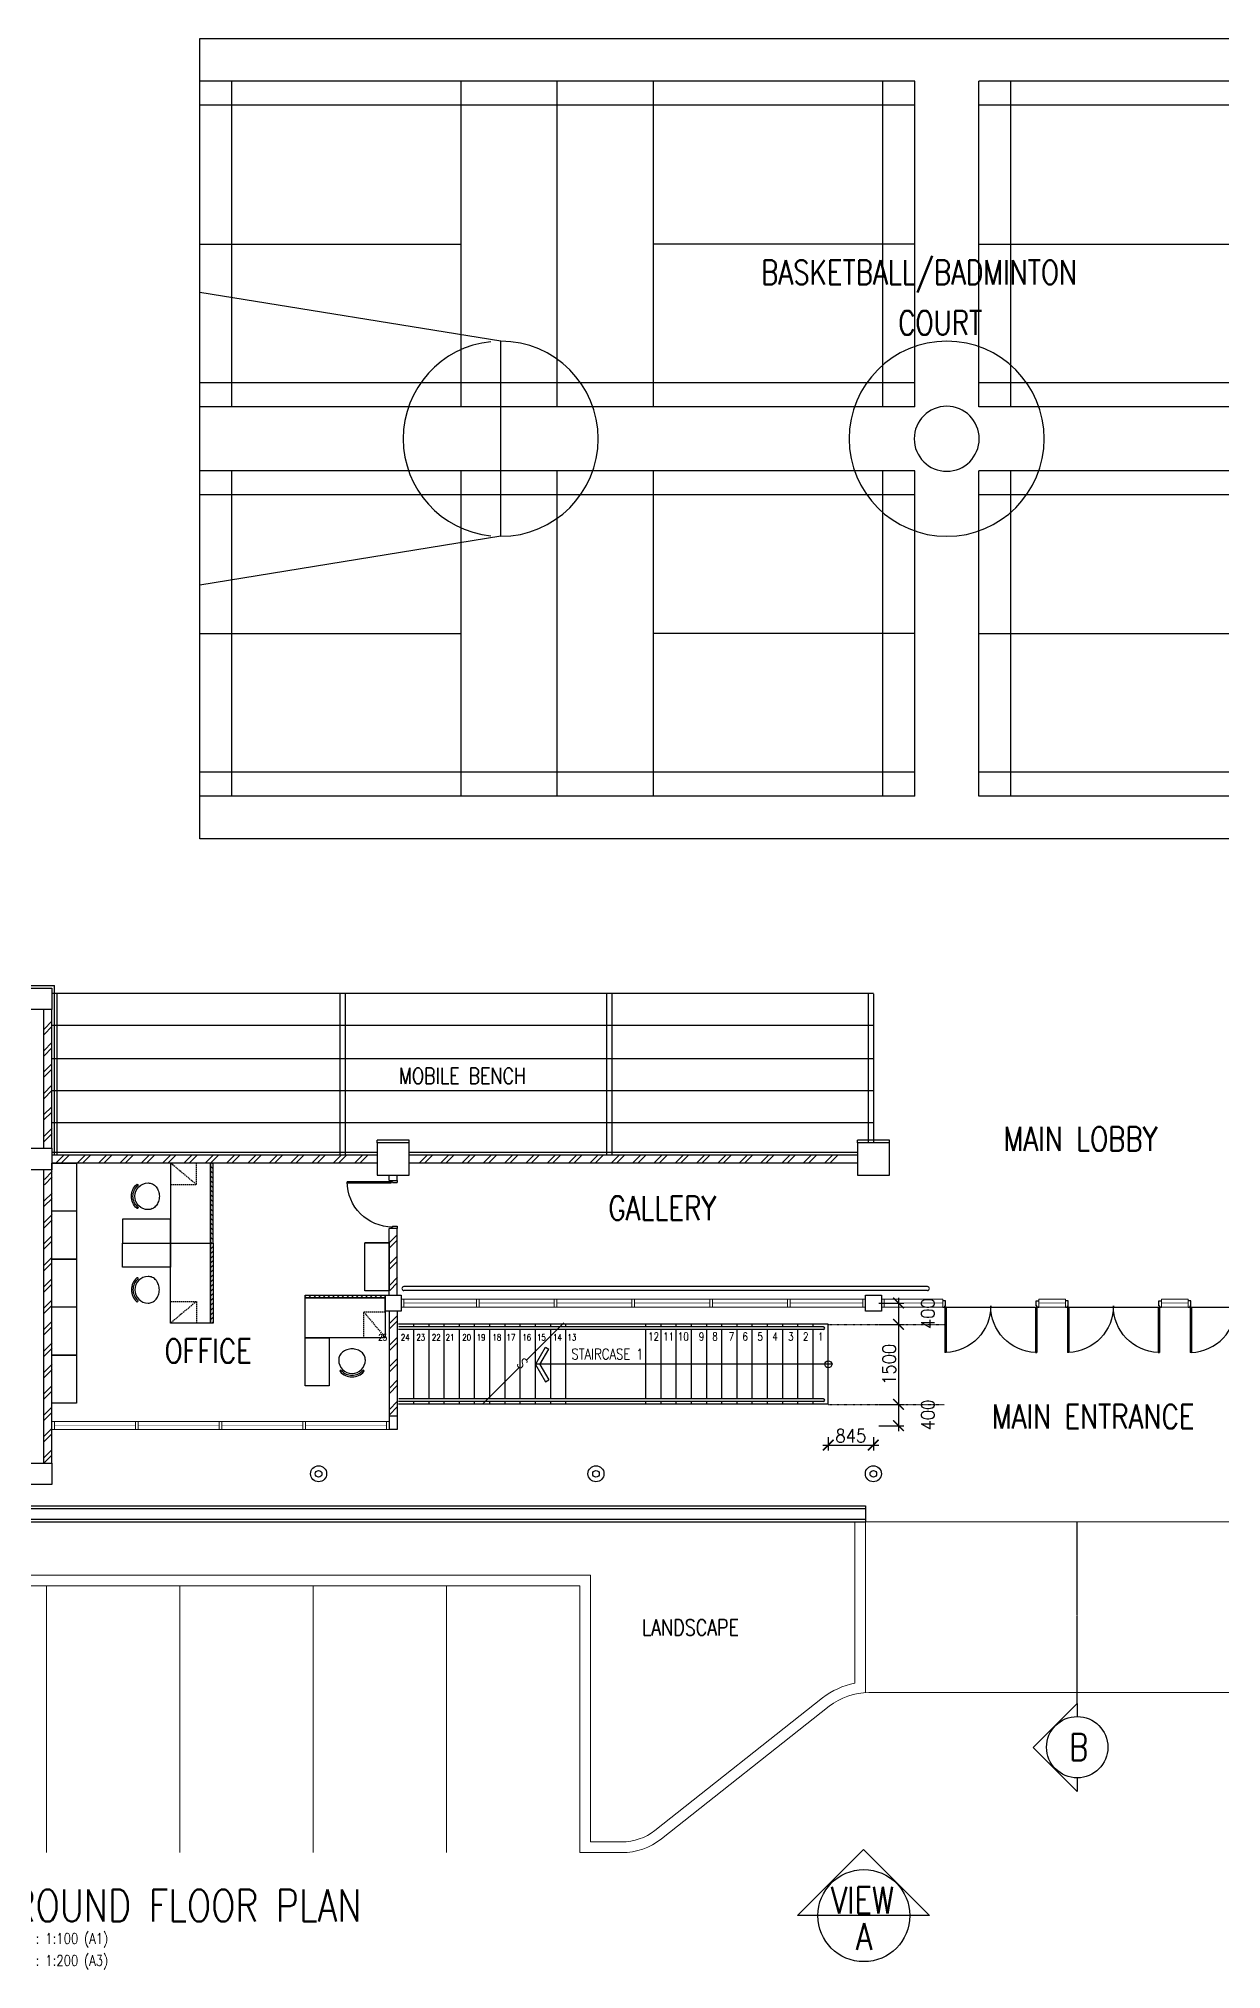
# Model space of a CAD drawing. Header units: inches. Extents: x 3 to 80340, y 5 to 56379.
# Drawn here: x 17885 to 40060, y 5 to 36195 of the extents above; entities that cross this region are included whole.
import ezdxf

# ---------------------------------------------------------------- set-up
doc = ezdxf.new("R2010")
doc.units = ezdxf.units.IN
doc.header["$MEASUREMENT"] = 0
for name, pattern in [('CENTER', [2, 1.25, -0.25, 0.25, -0.25]), ('DASHDOT', [1, 0.5, -0.25, 0, -0.25]), ('HIDDEN', [0.375, 0.25, -0.125])]:
    doc.linetypes.add(name, pattern=pattern)
doc.layers.get('DEFPOINTS').update_dxf_attribs({"color": 8})
doc.layers.add('area', color=8, linetype='Continuous', lineweight=20)
doc.layers.add('glass clad', color=8, linetype='Continuous', lineweight=15)
for name, color, linetype in [('COL', 8, 'Continuous'), ('DR', 8, 'Continuous'), ('FURN', 8, 'Continuous'), ('FURN1', 7, 'Continuous'), ('GAME', 8, 'Continuous'), ('GRID', 8, 'DASHDOT'), ('LINE', 8, 'Continuous'), ('R25', 8, 'Continuous'), ('Railing', 8, 'Continuous'), ('RC', 8, 'Continuous'), ('rwdp', 8, 'Continuous'), ('SEATS', 8, 'HIDDEN'), ('SO', 7, 'Continuous'), ('STAIR', 8, 'Continuous'), ('TEXT', 8, 'Continuous'), ('WALL', 8, 'Continuous'), ('WIN', 8, 'Continuous')]:
    doc.layers.add(name, color=color, linetype=linetype)
doc.styles.add('E', font='ROMANS.SHX', dxfattribs={"width": 0.9})
doc.styles.add('ROMANS', font='swissk.ttf')
doc.dimstyles.new('LEADER', dxfattribs={"dimscale": 100, "dimtxt": 2, "dimasz": 2, "dimexe": 1, "dimexo": 1, "dimgap": 0.5, "dimtad": 0, "dimdec": 0, "dimzin": 0, "dimdsep": 46, "dimtxsty": 'ROMANS', "dimcen": 0, "dimdle": 1, "dimclrd": 1, "dimclre": 255, "dimadec": 0, "dimazin": 0, "dimtfac": 1, "dimtdec": 0, "dimtofl": 0, "dimtmove": 2, "dimatfit": 3, "dimfxl": 0, "dimtolj": 1, "dimtzin": 0, "dimarcsym": 0})

# ---------------------------------------------------------------- blocks, each defined once
blk = doc.blocks.new('BC')
at = {"layer": 'GAME', "color": 124}
for p, q in [((0, -13400), (0, 0)), ((6100, 0), (0, 0)), ((450, -13400), (450, 0)), ((3050, 0), (3050, -4900)), ((5650, -13400), (5650, 0)), ((6100, -13400), (6100, 0)), ((6100, -600), (0, -600)), ((6100, -4900), (0, -4900)), ((6100, -6700), (0, -6700)), ((6100, -8500), (0, -8500)), ((3050, -13400), (3050, -8500)), ((6100, -12800), (0, -12800)), ((6100, -13400), (0, -13400))]:
    blk.add_line(p, q, dxfattribs=at)
blk = doc.blocks.new('DR900')
at = {"layer": 'DR'}
for p, q in [((25, 940), (50, 940)), ((25, 115), (25, 940)), ((50, 115), (50, 940)), ((0, 115), (25, 115)), ((0, 0), (38, 0)), ((50, 115), (25, 115)), ((25, 115), (25, 90)), ((25, 90), (38, 90)), ((38, 90), (38, 0)), ((862, 90), (875, 90)), ((862, 90), (862, 0)), ((862, 0), (900, 0)), ((875, 115), (900, 115)), ((875, 115), (875, 90))]:
    blk.add_line(p, q, dxfattribs=at)
blk.add_arc((25, 90), 850, 0, 90, dxfattribs=at)
blk = doc.blocks.new('D1800')
at = {"layer": 'R25'}
for p, q in [((37, 115), (37, 965)), ((62, 115), (62, 965)), ((1738, 115), (1738, 965)), ((1763, 115), (1763, 965)), ((0, 115), (37, 115)), ((62, 115), (37, 115)), ((37, 115), (37, 90)), ((37, 90), (50, 90)), ((50, 90), (50, 0)), ((1738, 115), (1763, 115)), ((1750, 90), (1750, 0)), ((1763, 90), (1750, 90)), ((1800, 115), (1763, 115)), ((1763, 115), (1763, 90))]:
    blk.add_line(p, q, dxfattribs=at)
for centre, start, end in [((35, 100), 359.3259, 88.2263), ((1765, 100), 91.7737, 180.6741)]:
    blk.add_arc(centre, 865, start, end, dxfattribs=at)
at = {"layer": 'WIN'}
for p, q in [((62, 965), (37, 965)), ((1738, 965), (1763, 965)), ((50, 0), (0, 0)), ((1750, 0), (1800, 0))]:
    blk.add_line(p, q, dxfattribs=at)
blk = doc.blocks.new('_ArchTick')
at = {"color": 0, "linetype": 'ByBlock', "const_width": 0.15}
blk.add_lwpolyline([(-0.5, -0.5), (0.5, 0.5)], dxfattribs=at)
blk = doc.blocks.new('*D138')
at = {"color": 7, "lineweight": -2}
for p, q in [((32590, 9833), (33635, 9833)), ((32690, 9982), (32690, 9733)), ((33535, 9982), (33535, 9733))]:
    blk.add_line(p, q, dxfattribs=at)
at = {"layer": 'DEFPOINTS', "color": 0}
for p in [(32690, 10082), (33535, 10082), (33535, 9833)]:
    blk.add_point(p, dxfattribs=at)
at = {"color": 7, "lineweight": -2, "xscale": 200, "yscale": 200, "zscale": 200, "rotation": 180}
blk.add_blockref('_ArchTick', (32690, 9833), dxfattribs=at)
at = {"color": 7, "lineweight": -2, "xscale": 200, "yscale": 200, "zscale": 200}
blk.add_blockref('_ArchTick', (33535, 9833), dxfattribs=at)
at = {"color": 7, "insert": (33113, 10008), "char_height": 250, "attachment_point": 5, "style": 'E'}
blk.add_mtext('\\A1;845', dxfattribs=at)
blk = doc.blocks.new('*D139')
at = {"color": 7, "lineweight": -2}
for p, q in [((33635, 12495), (34107, 12495)), ((34007, 12595), (34007, 11995)), ((33635, 12095), (34107, 12095))]:
    blk.add_line(p, q, dxfattribs=at)
at = {"layer": 'DEFPOINTS', "color": 0}
for p in [(33535, 12495), (33535, 12095), (34007, 12095)]:
    blk.add_point(p, dxfattribs=at)
at = {"color": 7, "lineweight": -2, "xscale": 200, "yscale": 200, "zscale": 200}
for p, rotation in [((34007, 12495), 90), ((34007, 12095), 270)]:
    blk.add_blockref('_ArchTick', p, dxfattribs=dict(at, rotation=rotation))
at = {"color": 7, "insert": (34557, 12295), "char_height": 250, "attachment_point": 5, "rotation": 90, "style": 'E'}
blk.add_mtext('\\A1;400', dxfattribs=at)
blk = doc.blocks.new('*D140')
at = {"color": 7, "lineweight": -2}
for p, q in [((33635, 12095), (34107, 12095)), ((34007, 12195), (34007, 10495)), ((33635, 10595), (34107, 10595))]:
    blk.add_line(p, q, dxfattribs=at)
at = {"layer": 'DEFPOINTS', "color": 0}
for p in [(33535, 12095), (33535, 10595), (34007, 10595)]:
    blk.add_point(p, dxfattribs=at)
at = {"color": 7, "lineweight": -2, "xscale": 200, "yscale": 200, "zscale": 200}
for p, rotation in [((34007, 12095), 90), ((34007, 10595), 270)]:
    blk.add_blockref('_ArchTick', p, dxfattribs=dict(at, rotation=rotation))
at = {"color": 7, "insert": (33832, 11345), "char_height": 250, "attachment_point": 5, "rotation": 90, "style": 'E'}
blk.add_mtext('\\A1;1500', dxfattribs=at)
blk = doc.blocks.new('*D141')
at = {"color": 7, "lineweight": -2}
for p, q in [((33635, 10595), (34107, 10595)), ((34007, 10695), (34007, 10095)), ((33635, 10195), (34107, 10195))]:
    blk.add_line(p, q, dxfattribs=at)
at = {"layer": 'DEFPOINTS', "color": 0}
for p in [(33535, 10595), (33535, 10195), (34007, 10195)]:
    blk.add_point(p, dxfattribs=at)
at = {"color": 7, "lineweight": -2, "xscale": 200, "yscale": 200, "zscale": 200}
for p, rotation in [((34007, 10595), 90), ((34007, 10195), 270)]:
    blk.add_blockref('_ArchTick', p, dxfattribs=dict(at, rotation=rotation))
at = {"color": 7, "insert": (34557, 10395), "char_height": 250, "attachment_point": 5, "rotation": 90, "style": 'E'}
blk.add_mtext('\\A1;400', dxfattribs=at)
blk = doc.blocks.new('S2')
at = {"layer": 'FURN1'}
for centre, radius, start, end in [((-225, 0), 299, 160.9198, 180), ((-225, 0), 299, 180, 199.0802), ((-269, 15), 252, 140.136, 160.9198), ((-297, 39), 216, 116.3827, 140.136), ((-314, 75), 175, 90, 116.3827), ((-314, 0), 250, 270, 90), ((-110, 212), 15, 48.1599, 228.1599), ((-300, 0), 270, 311.8401, 48.1599), ((-300, 0), 300, 311.8401, 48.1599), ((-269, -15), 252, 199.0802, 219.864), ((-297, -39), 216, 219.864, 243.6173), ((-314, -75), 175, 243.6173, 270), ((-110, -212), 15, 131.8401, 311.8401)]:
    blk.add_arc(centre, radius, start, end, dxfattribs=at)
blk = doc.blocks.new('CHAIR10')
at = {"layer": 'SO'}
blk.add_blockref('S2', (-218, 697), dxfattribs=at)

msp = doc.modelspace()

# ---------------------------------------------------------------- hatches: boundary and pattern name
at = {"layer": 'FURN', "linetype": 'HIDDEN', "ltscale": 100}
h = msp.add_hatch(dxfattribs=at)
h.set_pattern_fill('ANSI31', color=8, scale=500, angle=-90, style=0)
h.set_pattern_definition([(315, (348248.26, 1671971.16), (44.1941738, 44.1941738), [])])
h.paths.add_polyline_path([(21157.9, 15119.6), (21107.9, 15119.6), (21107.9, 13619.6), (21157.9, 13619.6)])
h = msp.add_hatch(dxfattribs=at)
h.set_pattern_fill('ANSI31', color=8, scale=500, angle=-90, style=0)
h.set_pattern_definition([(45, (348248.26, -1644731.917), (44.1941738, -44.1941738), [])])
h.paths.add_polyline_path([(21157.9, 12119.6), (21107.9, 12119.6), (21107.9, 13619.6), (21157.9, 13619.6)])
h = msp.add_hatch(dxfattribs=at)
h.set_pattern_fill('ANSI31', color=8, scale=500, style=0)
h.set_pattern_definition([(135, (1681236.26, 339734.976), (44.1941738, 44.1941738), [])])
h.paths.add_polyline_path([(24384.7, 12644.6), (24384.7, 12594.6), (22884.7, 12594.6), (22884.7, 12644.6)])

# ---------------------------------------------------------------- linework, layer by layer
at = {"color": 8}
for p, q in [((17634.7, 18444.6), (18184.7, 18444.6)), ((18184.7, 15269.6), (18184.7, 18444.6)), ((24234.7, 15319.6), (18134.7, 15319.6)), ((24234.7, 15494.6), (24234.7, 15544.6)), ((24834.7, 15544.6), (24234.7, 15544.6)), ((24834.7, 15494.6), (24834.7, 15544.6)), ((33234.7, 15319.6), (24834.7, 15319.6)), ((33234.7, 15494.6), (33234.7, 15544.6)), ((33834.7, 15544.6), (33234.7, 15544.6)), ((33834.7, 15494.6), (33834.7, 15544.6)), ((27386.3, 11670.4), (27451.3, 11632.9)), ((27386.3, 11016.9), (27451.3, 11054.4))]:
    msp.add_line(p, q, dxfattribs=at)
at = {"layer": 'area', "color": 8}
for p, q in [((33184.7, 8394.6), (33184.7, 5368.6)), ((33384.7, 8394.6), (42684.7, 8394.6)), ((33384.7, 8394.6), (33384.7, 5194.2)), ((7834.7, 7394.6), (28234.7, 7394.6)), ((28234.7, 7394.6), (28234.7, 2394.2)), ((8034.7, 7194.6), (28034.7, 7194.6)), ((18034.7, 7194.6), (18034.7, 2194.2)), ((20534.7, 7194.6), (20534.7, 2194.2)), ((23034.7, 7194.6), (23034.7, 2194.2)), ((25534.7, 7194.6), (25534.7, 2194.2)), ((28034.7, 7194.6), (28034.7, 2194.2)), ((29437.8, 2609.3), (32583.8, 5093.1)), ((33451.3, 5194.2), (42618.2, 5194.2)), ((29561.7, 2452.4), (32707.7, 4936.1)), ((28818.1, 2194.2), (28034.7, 2194.2)), ((28818.1, 2394.2), (28234.7, 2394.2))]:
    msp.add_line(p, q, dxfattribs=at)
for centre, radius, start, end in [((33451.3, 3994.2), 1400, 100.97764, 128.29016), ((33451.3, 3994.2), 1200, 90, 128.29016), ((28818.1, 3394.2), 1000, 270, 308.29016), ((28818.1, 3394.2), 1200, 270, 308.29016)]:
    msp.add_arc(centre, radius, start, end, dxfattribs=at)
at = {"layer": 'COL', "color": 8}
for points in [[(17634.7, 18394.6), (18134.7, 18394.6), (18134.7, 17994.6), (17634.7, 17994.6)], [(17634.7, 15394.6), (18134.7, 15394.6), (18134.7, 14994.6), (17634.7, 14994.6)], [(24234.7, 14894.6), (24834.7, 14894.6), (24834.7, 15494.6), (24234.7, 15494.6)], [(33234.7, 14894.6), (33834.7, 14894.6), (33834.7, 15494.6), (33234.7, 15494.6)], [(24384.7, 12644.6), (24684.7, 12644.6), (24684.7, 12344.6), (24384.7, 12344.6)], [(33384.7, 12644.6), (33684.7, 12644.6), (33684.7, 12344.6), (33384.7, 12344.6)], [(17634.7, 9494.6), (18134.7, 9494.6), (18134.7, 9094.6), (17634.7, 9094.6)]]:
    msp.add_lwpolyline(points, close=True, dxfattribs=at)
msp.add_lwpolyline([(24459.7, 14794.6), (24609.7, 14794.6)], dxfattribs=at)
for centre in [(23134.7, 9294.6), (28334.7, 9294.6), (33534.7, 9294.6)]:
    msp.add_circle(centre, 150, dxfattribs=at)
at = {"layer": 'DR', "color": 8}
for p, q in [((18134.7, 17777.7), (17988.2, 17631.2)), ((18134.7, 17677.7), (17988.2, 17531.2)), ((18134.7, 17377.7), (17988.2, 17231.2)), ((18134.7, 17277.7), (17988.2, 17131.2)), ((18134.7, 16977.7), (17984.7, 16827.7)), ((18134.7, 16877.7), (17984.7, 16727.7)), ((18134.7, 16577.7), (17981.3, 16424.3)), ((18134.7, 16477.7), (17981.3, 16324.3)), ((18131.3, 16174.3), (17984.7, 16027.7)), ((18131.3, 16074.3), (17984.7, 15927.7)), ((18138.2, 15774.3), (17988.2, 15624.3)), ((18138.2, 15674.3), (17988.2, 15524.3)), ((18358.7, 15269.6), (18208.7, 15119.6)), ((18458.7, 15269.6), (18308.7, 15119.6)), ((18758.7, 15269.6), (18608.7, 15119.6)), ((18858.7, 15269.6), (18708.7, 15119.6)), ((19157.9, 15269.6), (19007.9, 15119.6)), ((19257.9, 15269.6), (19107.9, 15119.6)), ((19557.9, 15269.6), (19407.9, 15119.6)), ((19657.9, 15269.6), (19507.9, 15119.6)), ((19957.9, 15269.6), (19807.9, 15119.6)), ((20057.9, 15269.6), (19907.9, 15119.6)), ((20357.9, 15269.6), (20207.9, 15119.6)), ((20457.9, 15269.6), (20307.9, 15119.6)), ((20757.9, 15269.6), (20607.9, 15119.6)), ((20857.9, 15269.6), (20707.9, 15119.6)), ((21157.9, 15269.6), (21007.9, 15119.6)), ((21257.9, 15269.6), (21107.9, 15119.6)), ((21557.1, 15269.6), (21407.1, 15119.6)), ((21657.1, 15269.6), (21507.1, 15119.6)), ((21957.1, 15269.6), (21807.1, 15119.6)), ((22057.1, 15269.6), (21907.1, 15119.6)), ((22357.1, 15269.6), (22207.1, 15119.6)), ((22457.1, 15269.6), (22307.1, 15119.6)), ((22757.1, 15269.6), (22607.1, 15119.6)), ((22857.1, 15269.6), (22707.1, 15119.6)), ((23157.1, 15269.6), (23007.1, 15119.6)), ((23257.1, 15269.6), (23107.1, 15119.6)), ((23557.1, 15269.6), (23407.1, 15119.6)), ((23657.1, 15269.6), (23507.1, 15119.6)), ((23957.1, 15269.6), (23807.1, 15119.6)), ((24057.1, 15269.6), (23907.1, 15119.6)), ((25170.5, 15269.6), (25020.5, 15119.6)), ((25270.5, 15269.6), (25120.5, 15119.6)), ((25570.5, 15269.6), (25420.5, 15119.6)), ((25670.5, 15269.6), (25520.5, 15119.6)), ((25970.5, 15269.6), (25820.5, 15119.6)), ((26070.5, 15269.6), (25920.5, 15119.6)), ((26370.5, 15269.6), (26220.5, 15119.6)), ((26470.5, 15269.6), (26320.5, 15119.6)), ((26770.5, 15269.6), (26620.5, 15119.6)), ((26870.5, 15269.6), (26720.5, 15119.6)), ((27170.5, 15269.6), (27020.5, 15119.6)), ((27270.5, 15269.6), (27120.5, 15119.6)), ((27570.5, 15269.6), (27420.5, 15119.6)), ((27670.5, 15269.6), (27520.5, 15119.6)), ((27969.7, 15269.6), (27819.7, 15119.6)), ((28069.7, 15269.6), (27919.7, 15119.6)), ((28369.7, 15269.6), (28219.7, 15119.6)), ((28469.7, 15269.6), (28319.7, 15119.6)), ((28769.7, 15269.6), (28619.7, 15119.6)), ((28869.7, 15269.6), (28719.7, 15119.6)), ((29169.7, 15269.6), (29019.7, 15119.6)), ((29269.7, 15269.6), (29119.7, 15119.6)), ((29569.7, 15269.6), (29419.7, 15119.6)), ((29669.7, 15269.6), (29519.7, 15119.6)), ((29969.7, 15269.6), (29819.7, 15119.6)), ((30069.7, 15269.6), (29919.7, 15119.6)), ((30368.8, 15269.6), (30218.8, 15119.6)), ((30468.8, 15269.6), (30318.8, 15119.6)), ((30768.8, 15269.6), (30618.8, 15119.6)), ((30868.8, 15269.6), (30718.8, 15119.6)), ((31168.8, 15269.6), (31018.8, 15119.6)), ((31268.8, 15269.6), (31118.8, 15119.6)), ((31568.8, 15269.6), (31418.8, 15119.6)), ((31668.8, 15269.6), (31518.8, 15119.6)), ((31968.8, 15269.6), (31818.8, 15119.6)), ((32068.8, 15269.6), (31918.8, 15119.6)), ((32368.8, 15269.6), (32218.8, 15119.6)), ((32468.8, 15269.6), (32318.8, 15119.6)), ((32768.8, 15269.6), (32618.8, 15119.6)), ((32868.8, 15269.6), (32718.8, 15119.6)), ((18141.6, 14958.3), (17995, 14811.8)), ((18141.6, 14858.3), (17995, 14711.8)), ((18138.2, 14554.9), (17991.6, 14408.3)), ((18138.2, 14154.9), (17988.2, 14004.9)), ((18138.2, 14454.9), (17991.6, 14308.3)), ((18138.2, 14054.9), (17988.2, 13904.9)), ((24609.7, 13773.5), (24459.7, 13623.5)), ((18134.7, 13751.5), (17984.7, 13601.5)), ((18134.7, 13651.5), (17984.7, 13501.5)), ((24609.7, 13673.5), (24459.7, 13523.5)), ((18134.7, 13351.5), (17988.2, 13204.9)), ((18134.7, 13251.5), (17988.2, 13104.9)), ((24609.7, 13373.5), (24463.2, 13227)), ((24609.7, 13273.5), (24463.2, 13127)), ((18134.7, 12951.5), (17984.7, 12801.5)), ((18134.7, 12851.5), (17984.7, 12701.5)), ((24613.2, 12977), (24466.6, 12830.4)), ((24609.7, 12873.5), (24466.6, 12730.4)), ((18134.7, 12551.5), (17981.3, 12398)), ((18134.7, 12451.5), (17981.3, 12298)), ((34834.7, 12419.6), (36634.7, 12419.6)), ((37134.7, 12419.6), (38934.7, 12419.6)), ((39434.7, 12419.6), (41234.7, 12419.6)), ((18131.3, 12148), (17984.7, 12001.5)), ((18131.3, 12048), (17984.7, 11901.5)), ((24609.7, 12255.9), (24463.2, 12109.3)), ((24609.7, 12155.9), (24463.2, 12009.3)), ((18138.2, 11748), (17988.2, 11598)), ((18138.2, 11648), (17988.2, 11498)), ((24609.7, 11849), (24459.7, 11699)), ((24609.7, 11749), (24459.7, 11599)), ((18138.2, 11348), (17984.7, 11194.6)), ((18138.2, 11248), (17984.7, 11094.6)), ((24609.7, 11449), (24463.2, 11302.5)), ((24609.7, 11349), (24463.2, 11202.5)), ((18134.7, 10944.6), (17988.2, 10798)), ((24613.2, 11052.5), (24466.6, 10905.9)), ((24609.7, 10949), (24466.6, 10805.9)), ((18134.7, 10544.6), (17984.7, 10394.6)), ((18134.7, 10844.6), (17988.2, 10698)), ((24609.7, 10649), (24463.2, 10502.5)), ((24609.7, 10549), (24463.2, 10402.5)), ((18134.7, 10144.6), (17981.3, 9991.2)), ((18134.7, 10444.6), (17984.7, 10294.6)), ((18134.7, 10044.6), (17981.3, 9891.2)), ((18134.7, 9744.6), (17981.3, 9591.2)), ((18134.7, 9644.6), (17981.3, 9491.2)), ((16809.7, 8694.6), (33384.7, 8694.6)), ((33384.7, 8694.6), (33384.7, 8394.6)), ((16509.7, 8394.6), (33384.7, 8394.6)), ((16559.7, 8444.6), (33384.7, 8444.6)), ((16759.7, 8644.6), (33384.7, 8644.6))]:
    msp.add_line(p, q, dxfattribs=at)
at = {"layer": 'FURN', "color": 8, "linetype": 'Continuous'}
for p, q in [((18134.7, 14219.6), (18134.7, 15119.6)), ((18134.7, 15119.6), (18594.7, 15119.6)), ((18594.7, 15119.6), (18134.7, 15119.6)), ((18594.7, 15119.6), (18594.7, 14219.6)), ((18134.7, 13319.6), (18134.7, 14219.6)), ((18594.7, 14219.6), (18134.7, 14219.6)), ((18594.7, 14219.6), (18594.7, 13319.6)), ((24459.7, 13623.5), (23999.7, 13623.5)), ((23999.7, 12723.5), (23999.7, 13623.5)), ((23999.7, 13623.5), (24459.7, 13623.5)), ((24459.7, 13623.5), (23999.7, 13623.5)), ((24459.7, 13623.5), (24459.7, 12723.5)), ((18594.7, 13319.6), (18134.7, 13319.6)), ((18134.7, 12419.6), (18134.7, 13319.6)), ((18134.7, 13319.6), (18594.7, 13319.6)), ((18594.7, 13319.6), (18134.7, 13319.6)), ((18594.7, 13319.6), (18594.7, 12419.6)), ((24459.7, 12723.5), (23999.7, 12723.5)), ((18134.7, 11519.6), (18134.7, 12419.6)), ((18594.7, 12419.6), (18134.7, 12419.6)), ((18594.7, 12419.6), (18594.7, 11519.6)), ((18594.7, 11519.6), (18134.7, 11519.6)), ((18134.7, 10619.6), (18134.7, 11519.6)), ((18134.7, 11519.6), (18594.7, 11519.6)), ((18594.7, 11519.6), (18134.7, 11519.6)), ((18594.7, 11519.6), (18594.7, 10619.6)), ((18594.7, 10619.6), (18134.7, 10619.6))]:
    msp.add_line(p, q, dxfattribs=at)
at = {"layer": 'FURN', "color": 8, "linetype": 'HIDDEN', "ltscale": 100}
for p, q in [((20842.9, 14715.6), (20357.9, 15119.6)), ((20842.9, 12523.6), (20357.9, 12119.6)), ((23980.7, 12329.6), (24384.7, 11844.6))]:
    msp.add_line(p, q, dxfattribs=at)
at = {"layer": 'FURN', "color": 8}
for points in [[(20357.9, 15119.6), (20357.9, 13619.6), (21107.9, 13619.6), (21107.9, 15119.6)], [(20357.9, 14069.6), (19457.9, 14069.6), (19457.9, 13619.6), (20357.9, 13619.6)], [(20357.9, 13169.6), (19457.9, 13169.6), (19457.9, 13619.6), (20357.9, 13619.6)], [(20357.9, 12119.6), (20357.9, 13619.6), (21107.9, 13619.6), (21107.9, 12119.6)], [(24384.7, 11844.6), (22884.7, 11844.6), (22884.7, 12594.6), (24384.7, 12594.6)], [(23334.7, 11844.6), (23334.7, 10944.6), (22884.7, 10944.6), (22884.7, 11844.6)]]:
    msp.add_lwpolyline(points, close=True, dxfattribs=at)
at = {"layer": 'FURN', "color": 8, "linetype": 'HIDDEN', "ltscale": 100}
for points in [[(20357.9, 15119.6), (20357.9, 14715.6), (20842.9, 14715.6), (20842.9, 15119.6)], [(20357.9, 12119.6), (20357.9, 12523.6), (20842.9, 12523.6), (20842.9, 12119.6)], [(24384.7, 11844.6), (23980.7, 11844.6), (23980.7, 12329.6), (24384.7, 12329.6)]]:
    msp.add_lwpolyline(points, close=True, dxfattribs=at)
at = {"layer": 'FURN', "color": 8, "linetype": 'Continuous'}
for points in [[(21157.9, 15119.6), (21107.9, 15119.6), (21107.9, 13619.6), (21157.9, 13619.6)], [(21157.9, 12119.6), (21107.9, 12119.6), (21107.9, 13619.6), (21157.9, 13619.6)], [(24384.7, 12644.6), (24384.7, 12594.6), (22884.7, 12594.6), (22884.7, 12644.6)]]:
    msp.add_lwpolyline(points, close=True, dxfattribs=at)
at = {"layer": 'GAME', "color": 8, "linetype": 'Continuous'}
for p, q in [((26548.5, 30523.4), (20909.7, 31437.8)), ((26548.5, 26865.8), (26548.5, 30523.4)), ((26548.5, 26865.8), (20909.7, 25951.4))]:
    msp.add_line(p, q, dxfattribs=at)
msp.add_lwpolyline([(20909.7, 36194.6), (48909.7, 36194.6), (48909.7, 21194.6), (20909.7, 21194.6)], close=True, dxfattribs=at)
for centre, radius, start, end in [((26548.5, 28694.6), 1828.8, 95.7616, 264.2384), ((26548.5, 28694.6), 1828.8, 270, 90), ((34909.7, 28694.6), 1828.8, 90, 270), ((34909.7, 28694.6), 1828.8, 270, 90), ((34909.7, 28694.6), 609.6, 90, 270), ((34909.7, 28694.6), 609.6, 270, 90)]:
    msp.add_arc(centre, radius, start, end, dxfattribs=at)
at = {"layer": 'glass clad', "color": 8}
for p, q in [((33384.7, 12569.6), (24684.7, 12569.6)), ((33384.7, 12419.6), (24684.7, 12419.6)), ((24734.7, 12569.6), (24734.7, 12419.6)), ((26093.1, 12569.6), (26093.1, 12419.6)), ((26143.1, 12569.6), (26143.1, 12419.6)), ((27551.4, 12569.6), (27551.4, 12419.6)), ((27601.4, 12569.6), (27601.4, 12419.6)), ((29009.7, 12569.6), (29009.7, 12419.6)), ((29059.7, 12569.6), (29059.7, 12419.6)), ((30468.1, 12569.6), (30468.1, 12419.6)), ((30518.1, 12569.6), (30518.1, 12419.6)), ((31926.4, 12569.6), (31926.4, 12419.6)), ((31976.4, 12569.6), (31976.4, 12419.6)), ((33334.7, 12419.6), (33334.7, 12569.6)), ((33684.7, 12569.6), (34834.7, 12569.6)), ((33684.7, 12419.6), (34834.7, 12419.6)), ((33734.7, 12569.6), (33734.7, 12419.6)), ((34834.7, 12419.6), (34834.7, 12569.6)), ((36634.7, 12569.6), (36634.7, 12419.6)), ((36634.7, 12569.6), (37134.7, 12569.6)), ((36634.7, 12419.6), (37134.7, 12419.6)), ((37134.7, 12569.6), (37134.7, 12419.6)), ((38934.7, 12569.6), (38934.7, 12419.6)), ((38934.7, 12569.6), (39434.7, 12569.6)), ((38934.7, 12419.6), (39434.7, 12419.6)), ((39434.7, 12569.6), (39434.7, 12419.6)), ((24459.7, 10271.5), (18134.7, 10271.5)), ((18184.7, 10271.5), (18184.7, 10119.3)), ((19703.5, 10269.3), (19703.5, 10119.3)), ((19753.5, 10269.3), (19753.5, 10119.3)), ((21272.2, 10271.5), (21272.2, 10119.3)), ((21322.2, 10269.3), (21322.2, 10119.3)), ((22841, 10271.5), (22841, 10119.3)), ((22891, 10269.3), (22891, 10119.3)), ((24409.7, 10271.5), (24409.7, 10119.3)), ((24459.7, 10121.5), (18134.7, 10121.5))]:
    msp.add_line(p, q, dxfattribs=at)
at = {"layer": 'glass clad', "color": 8, "const_width": 10}
for points in [[(26093.1, 12494.6), (24734.7, 12494.6)], [(27551.4, 12494.6), (26143.1, 12494.6)], [(29009.7, 12494.6), (27601.4, 12494.6)], [(30468.1, 12494.6), (29059.7, 12494.6)], [(31926.4, 12494.6), (30518.1, 12494.6)], [(33334.7, 12494.6), (31976.4, 12494.6)], [(33734.7, 12494.6), (34834.7, 12494.6)], [(36634.7, 12494.6), (37134.7, 12494.6)], [(38934.7, 12494.6), (39434.7, 12494.6)], [(19703.5, 10194.3), (18184.7, 10194.3)], [(19753.5, 10194.3), (21272.2, 10194.3)], [(21322.2, 10194.3), (22841, 10194.3)], [(22891, 10194.3), (24409.7, 10194.3)]]:
    msp.add_lwpolyline(points, dxfattribs=at)
at = {"layer": 'GRID', "color": 8}
for p, q in [((32689.9, 12094.6), (34861.9, 12094.6)), ((32689.9, 10594.6), (34861.9, 10594.6))]:
    msp.add_line(p, q, dxfattribs=at)
at = {"layer": 'LINE', "color": 8, "linetype": 'CENTER'}
msp.add_line((37356.6, 4991.6), (37356.6, 8394.6), dxfattribs=at)
at = {"layer": 'Railing', "color": 8}
for p, q in [((34547.2, 12804.6), (24734.7, 12804.6)), ((34547.2, 12729.6), (24734.7, 12729.6))]:
    msp.add_line(p, q, dxfattribs=at)
for centre, start, end in [((24734.7, 12767.1), 90, 270), ((34547.2, 12767.1), 270, 90)]:
    msp.add_arc(centre, 37.5, start, end, dxfattribs=at)
at = {"layer": 'RC', "color": 8}
for p, q in [((24609.7, 10371.5), (24459.7, 10371.5)), ((24459.7, 10371.5), (24459.7, 10121.5)), ((24609.7, 10371.5), (24609.7, 10121.5)), ((24609.7, 10121.5), (24459.7, 10121.5))]:
    msp.add_line(p, q, dxfattribs=at)
at = {"layer": 'rwdp', "color": 8}
for centre in [(23134.7, 9294.6), (28334.7, 9294.6), (33534.7, 9294.6)]:
    msp.add_circle(centre, 62, dxfattribs=at)
at = {"layer": 'SEATS', "color": 8}
for p, q in [((33534.7, 18294.6), (18134.7, 18294.6)), ((18234.7, 15269.6), (18234.7, 18294.6)), ((23534.7, 18294.6), (23534.7, 15269.6)), ((23634.7, 18294.6), (23634.7, 15269.6)), ((28534.7, 18294.6), (28534.7, 15269.6)), ((28634.7, 18294.6), (28634.7, 15269.6)), ((33434.7, 18294.6), (33434.7, 15494.6)), ((33534.7, 18294.6), (33534.7, 15494.6)), ((33534.7, 17694.6), (18134.7, 17694.6)), ((33534.7, 17069.6), (18134.7, 17069.6)), ((33534.7, 16469.6), (18134.7, 16469.6)), ((33534.7, 15869.6), (18134.7, 15869.6))]:
    msp.add_line(p, q, dxfattribs=at)
at = {"layer": 'STAIR', "color": 8, "linetype": 'HIDDEN'}
for p, q in [((27656.5, 12047.6), (24634.7, 12047.6)), ((27606.5, 11997.6), (24634.7, 11997.6)), ((27706.5, 12097.6), (24634.9, 12097.6)), ((24919.9, 12047.6), (24919.9, 12097.6)), ((24919.9, 10697.6), (24919.9, 11997.6)), ((25204.9, 12047.6), (25204.9, 12097.6)), ((25204.9, 10697.6), (25204.9, 11997.6)), ((25489.9, 12047.6), (25489.9, 12097.6)), ((25489.9, 10697.6), (25489.9, 11997.6)), ((25774.9, 12047.6), (25774.9, 12097.6)), ((25774.9, 10697.6), (25774.9, 11997.6)), ((26059.9, 12047.6), (26059.9, 12097.6)), ((26059.9, 10697.6), (26059.9, 11997.6)), ((26344.9, 12047.6), (26344.9, 12097.6)), ((26344.9, 10697.6), (26344.9, 11997.6)), ((26629.9, 12047.6), (26629.9, 12097.6)), ((26629.9, 11021.1), (26629.9, 11997.6)), ((26914.9, 12047.6), (26914.9, 12097.6)), ((26914.9, 11306.1), (26914.9, 11997.6)), ((27199.9, 12047.6), (27199.9, 12097.6)), ((27199.9, 11591.1), (27199.9, 11997.6)), ((27484.9, 12047.6), (27484.9, 12097.6)), ((27484.9, 11876.1), (27484.9, 11997.6)), ((26306.5, 10697.6), (24634.7, 10697.6)), ((26256.5, 10647.6), (24634.7, 10647.6)), ((26206.5, 10597.6), (24634.9, 10597.6)), ((24919.9, 10597.6), (24919.9, 10647.6)), ((25204.9, 10597.6), (25204.9, 10647.6)), ((25489.9, 10597.6), (25489.9, 10647.6)), ((25774.9, 10597.6), (25774.9, 10647.6)), ((26059.9, 10597.6), (26059.9, 10647.6))]:
    msp.add_line(p, q, dxfattribs=at)
at = {"layer": 'STAIR', "color": 8}
for p, q in [((27732.4, 12123.5), (27033.8, 11424.9)), ((32597.4, 11997.6), (27606.5, 11997.6)), ((32597.4, 12047.6), (27656.5, 12047.6)), ((32689.9, 12097.6), (27706.5, 12097.6)), ((27769.9, 12047.6), (27769.9, 12097.6)), ((27769.9, 10697.6), (27769.9, 11997.6)), ((29269.9, 12047.6), (29269.9, 12097.6)), ((29269.9, 10697.6), (29269.9, 11997.6)), ((29554.9, 12047.6), (29554.9, 12097.6)), ((29554.9, 10697.6), (29554.9, 11997.6)), ((29839.9, 12047.6), (29839.9, 12097.6)), ((29839.9, 10697.6), (29839.9, 11997.6)), ((30124.9, 12047.6), (30124.9, 12097.6)), ((30124.9, 10697.6), (30124.9, 11997.6)), ((30409.9, 12047.6), (30409.9, 12097.6)), ((30409.9, 10697.6), (30409.9, 11997.6)), ((30694.9, 12047.6), (30694.9, 12097.6)), ((30694.9, 10697.6), (30694.9, 11997.6)), ((30979.9, 12047.6), (30979.9, 12097.6)), ((30979.9, 10697.6), (30979.9, 11997.6)), ((31264.9, 12047.6), (31264.9, 12097.6)), ((31264.9, 10697.6), (31264.9, 11997.6)), ((31549.9, 12047.6), (31549.9, 12097.6)), ((31549.9, 10697.6), (31549.9, 11997.6)), ((31834.9, 12047.6), (31834.9, 12097.6)), ((31834.9, 10697.6), (31834.9, 11997.6)), ((32119.9, 12047.6), (32119.9, 12097.6)), ((32119.9, 10697.6), (32119.9, 11997.6)), ((32404.9, 12047.6), (32404.9, 12097.6)), ((32404.9, 10697.6), (32404.9, 11997.6)), ((32689.9, 10594.6), (32689.9, 12094.6)), ((27197.6, 11343.6), (27386.3, 11670.4)), ((27199.9, 10697.6), (27199.9, 11591.1)), ((27284.2, 11343.6), (27451.3, 11632.9)), ((27484.9, 10697.6), (27484.9, 11876.1)), ((26890.1, 11281.3), (26206.5, 10597.6)), ((26914.9, 10697.6), (26914.9, 11306.1)), ((27197.6, 11343.6), (27386.3, 11016.9)), ((32775.7, 11347.6), (27199.9, 11347.6)), ((27284.2, 11343.6), (27451.3, 11054.4)), ((26629.9, 10697.6), (26629.9, 11021.1)), ((32689.9, 10597.6), (26206.5, 10597.6)), ((32597.4, 10647.6), (26256.5, 10647.6)), ((32597.4, 10697.6), (26306.5, 10697.6)), ((26344.9, 10597.6), (26344.9, 10647.6)), ((26629.9, 10597.6), (26629.9, 10647.6)), ((26914.9, 10597.6), (26914.9, 10647.6)), ((27199.9, 10597.6), (27199.9, 10647.6)), ((27484.9, 10597.6), (27484.9, 10647.6)), ((27769.9, 10597.6), (27769.9, 10647.6)), ((29269.9, 10597.6), (29269.9, 10647.6)), ((29554.9, 10597.6), (29554.9, 10647.6)), ((29839.9, 10597.6), (29839.9, 10647.6)), ((30124.9, 10597.6), (30124.9, 10647.6)), ((30409.9, 10597.6), (30409.9, 10647.6)), ((30694.9, 10597.6), (30694.9, 10647.6)), ((30979.9, 10597.6), (30979.9, 10647.6)), ((31264.9, 10597.6), (31264.9, 10647.6)), ((31549.9, 10597.6), (31549.9, 10647.6)), ((31834.9, 10597.6), (31834.9, 10647.6)), ((32119.9, 10597.6), (32119.9, 10647.6)), ((32404.9, 10597.6), (32404.9, 10647.6))]:
    msp.add_line(p, q, dxfattribs=at)
msp.add_circle((32689.9, 11347.6), 65.5, dxfattribs=at)
for centre in [(32597.4, 12022.6), (32597.4, 10672.6)]:
    msp.add_arc(centre, 25, 270, 90, dxfattribs=at)
at = {"layer": 'TEXT', "color": 8}
for p, q in [((37356.6, 4991.6), (36532, 4167)), ((37356.6, 4991.6), (37356.6, 4744.6)), ((37356.6, 3342.4), (36532, 4167)), ((37356.6, 3594.6), (37356.6, 3342.4)), ((32115.6, 1012.5), (33352.5, 2249.4)), ((34589.3, 1012.5), (33352.5, 2249.4)), ((32493.9, 1012.5), (32115.6, 1012.5)), ((34589.3, 1012.5), (32493.9, 1012.5))]:
    msp.add_line(p, q, dxfattribs=at)
for centre, radius in [((37356.6, 4169.6), 575), ((33356.4, 1012.5), 862.5)]:
    msp.add_circle(centre, radius, dxfattribs=at)
at = {"layer": 'WALL', "color": 8}
for p, q in [((17984.7, 15394.6), (17984.7, 17994.6)), ((18134.7, 15394.6), (18134.7, 17994.6)), ((24234.7, 15269.6), (18134.7, 15269.6)), ((33234.9, 15269.6), (24834.7, 15269.6)), ((17984.7, 9494.6), (17984.7, 14994.6)), ((24234.7, 15119.6), (18134.7, 15119.6)), ((18134.7, 9494.6), (18134.7, 14994.6)), ((24459.7, 14794.6), (24459.7, 14894.6)), ((24609.7, 14794.6), (24609.7, 14894.6)), ((33234.9, 15119.6), (24834.7, 15119.6)), ((24609.7, 13894.6), (24459.7, 13894.6)), ((24459.7, 12644.6), (24459.7, 13894.6)), ((24609.7, 12644.6), (24609.7, 13894.6)), ((24459.7, 12344.6), (24459.7, 10371.5)), ((24609.7, 12344.6), (24609.7, 10371.5))]:
    msp.add_line(p, q, dxfattribs=at)

# ---------------------------------------------------------------- block references
at = {"color": 8, "xscale": -1, "rotation": 180}
for p in [(34834.7, 12534.6), (37134.7, 12534.6)]:
    msp.add_blockref('D1800', p, dxfattribs=at)
at = {"color": 8, "rotation": 180}
msp.add_blockref('D1800', (41234.7, 12534.6), dxfattribs=at)
at = {"layer": 'DR', "color": 8, "xscale": -1, "rotation": 90}
msp.add_blockref('DR900', (24609.7, 14794.6), dxfattribs=at)
at = {"layer": 'FURN', "color": 8, "linetype": 'Continuous', "xscale": -1}
msp.add_blockref('CHAIR10', (19406.2, 13798.5), dxfattribs=at)
at = {"layer": 'FURN', "color": 8, "linetype": 'Continuous'}
for p, rotation in [((19406.2, 13440.7), 180), ((23063.6, 10892.9), 270)]:
    msp.add_blockref('CHAIR10', p, dxfattribs=dict(at, rotation=rotation))
at = {"layer": 'GAME', "color": 8, "lineweight": 15, "xscale": -1, "rotation": 90}
for p in [(20909.7, 35394.6), (35509.7, 35394.6), (20909.7, 28094.6), (35509.7, 28094.6)]:
    msp.add_blockref('BC', p, dxfattribs=at)

# ---------------------------------------------------------------- texts
at = {"layer": 'SEATS', "color": 8, "style": 'E', "width": 0.8}
msp.add_text('MOBILE BENCH', height=300, dxfattribs=at).set_placement((24638.6, 16601.6))
at = {"layer": 'STAIR', "color": 8, "linetype": 'HIDDEN', "style": 'E', "width": 0.8}
for s, p in [('25', (24253.8, 11790.5)), ('24', (24676.6, 11790.5)), ('16', (26954.1, 11790.5)), ('15', (27228.3, 11790.5))]:
    msp.add_text(s, height=120, dxfattribs=at).set_placement(p)
at = {"layer": 'TEXT', "color": 8, "style": 'E', "width": 0.8}
for s, height, p in [('BASKETBALL/BADMINTON', 450, (31430.6, 31588.9)), ('COURT', 450, (34001.1, 30642.7)), ('MAIN LOBBY', 450, (35977.3, 15347)), ('GALLERY', 450, (28566.9, 14049.2)), ('OFFICE', 450, (20246.7, 11371.8)), ('14', 120, (27530.2, 11790.5)), ('13', 120, (27800.8, 11790.5)), ('STAIRCASE 1', 200, (27874.5, 11437.3)), ('12', 150, (29311.6, 11790.5)), ('11', 150, (29591.6, 11790.5)), ('10', 150, (29868.4, 11790.5)), ('9', 150, (30262.6, 11790.5)), ('8', 150, (30514.4, 11790.5)), ('7', 150, (30822.6, 11790.5)), ('6', 150, (31079.7, 11790.5)), ('5', 150, (31359.7, 11790.5)), ('4', 150, (31639.7, 11790.5)), ('3', 150, (31934.7, 11790.5)), ('2', 150, (32214.7, 11790.5)), ('1', 150, (32494.7, 11790.5)), ('MAIN ENTRANCE', 450, (35759.3, 10141.2)), ('LANDSCAPE', 300, (29195.9, 6262.3)), ('B', 500, (37206.1, 3922.5)), ('VIEW', 500, (32737.7, 1055.5)), ('A', 500, (33205.8, 373.6))]:
    msp.add_text(s, height=height, dxfattribs=at).set_placement(p)
at = {"layer": 'TEXT', "color": 8, "linetype": 'HIDDEN', "style": 'E', "width": 0.8}
for s, p in [('23', (24967.3, 11790.5)), ('22', (25258.1, 11790.5)), ('21', (25516.6, 11790.5)), ('20', (25828.8, 11790.5)), ('19', (26098.1, 11790.5)), ('18', (26394.1, 11790.5)), ('17', (26658.1, 11790.5))]:
    msp.add_text(s, height=120, dxfattribs=at).set_placement(p)
at = {"layer": 'TEXT', "color": 8, "style": 'E', "width": 0.8}
msp.add_text('S', height=200, rotation=311.72221, dxfattribs=at).set_placement((26833.1, 11347.4))
at = {"layer": 'TEXT', "color": 4, "style": 'E', "width": 0.8}
for s, height, p in [('GROUND FLOOR PLAN', 600, (16964.6, 902.1)), ('SCALE : 1:100 (A1)', 200, (17070.9, 484)), ('SCALE : 1:200 (A3)', 200, (17070.9, 71.8))]:
    msp.add_text(s, height=height, dxfattribs=at).set_placement(p)

# ---------------------------------------------------------------- dimensions: what is measured, and where the dimension line sits
at = {"color": 8}
for base, p1, p2, picture, middle in [((34007.2, 12094.6), (33534.7, 12494.6), (33534.7, 12094.6), '*D139', (34557.2, 12294.6)), ((34007.2, 10594.6), (33534.7, 12094.6), (33534.7, 10594.6), '*D140', (33832.2, 11344.6)), ((34007.2, 10194.6), (33534.7, 10594.6), (33534.7, 10194.6), '*D141', (34557.2, 10394.6))]:
    dim = msp.add_linear_dim(base=base, p1=p1, p2=p2, angle=90, dimstyle='LEADER', override={"dimtxt": 2.5, "dimtad": 1, "dimtxsty": 'E', "dimblk": 'ArchTick', "dimclrd": 7, "dimclre": 7, "dimclrt": 7, "dimtofl": 1}, dxfattribs=at)
    dim.commit()
    dim.dimension.update_dxf_attribs({"geometry": picture, "text_midpoint": middle})
dim = msp.add_linear_dim(base=(33535.405, 9832.8219), p1=(32689.928, 10081.7152), p2=(33535.405, 10081.7152), dimstyle='LEADER', override={"dimtxt": 2.5, "dimtad": 1, "dimtxsty": 'E', "dimblk": 'ArchTick', "dimclrd": 7, "dimclre": 7, "dimclrt": 7, "dimtofl": 1}, dxfattribs=at)
dim.commit()
dim.dimension.update_dxf_attribs({"geometry": '*D138', "text_midpoint": (33112.6665, 10007.8219)})

doc.saveas('drawing.dxf')
